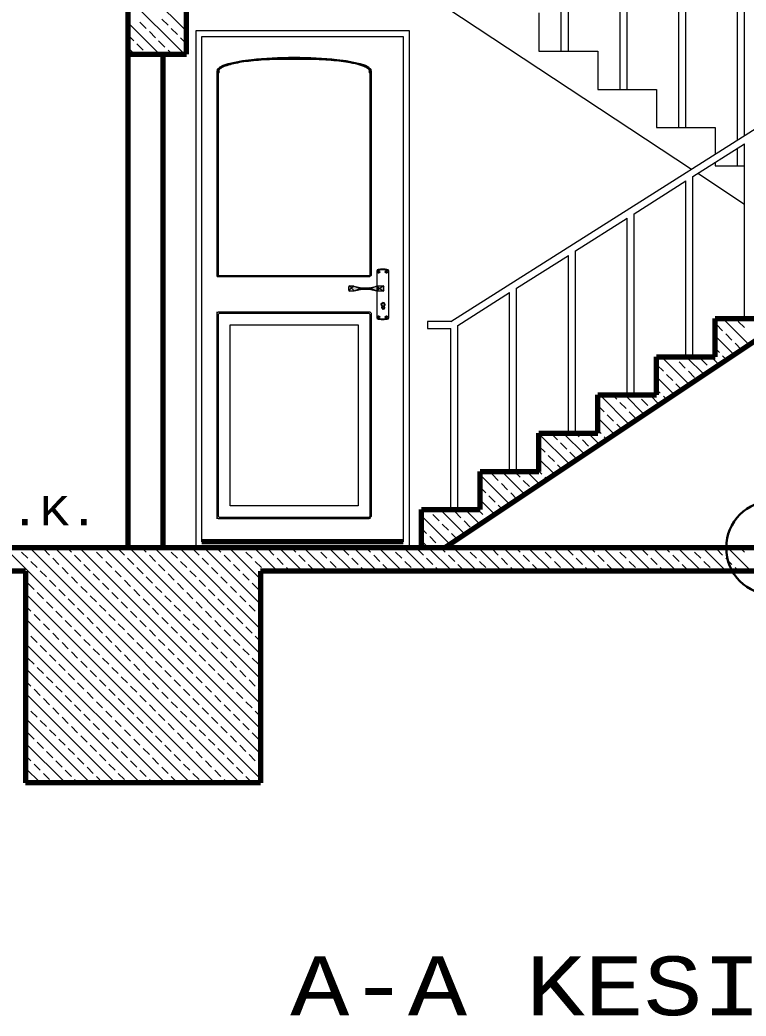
# Model space of a CAD drawing. Header units: millimetres. Extents: x 35860 to 71103, y -11298 to -8385.
# Drawn here: x 54766.2 to 55075.2, y -11197.6 to -10773.9 of the extents above; entities that cross this region are included whole.
import ezdxf
from ezdxf.enums import TextEntityAlignment as Align

# ---------------------------------------------------------------- set-up
doc = ezdxf.new("R2010")
doc.units = ezdxf.units.MM
doc.header["$MEASUREMENT"] = 0
doc.layers.get('0').update_dxf_attribs({"lineweight": 15})
for name, color, linetype, lineweight in [('02', 2, 'Continuous', 20), ('03_Yazı', 1, 'Continuous', 30), ('07', 3, 'Continuous', 70), ('Merd&Balkon', 40, 'Continuous', 20)]:
    doc.layers.add(name, color=color, linetype=linetype, lineweight=lineweight)
doc.layers.add('P', color=7, linetype='Continuous')
doc.styles.add('C', font='')
doc.styles.get('C').set_extended_font_data('Courier New Tur')

# ---------------------------------------------------------------- blocks, each defined once
blk = doc.blocks.new('DET_NO')
at = {"layer": '03_Yazı'}
blk.add_circle((0, 0), 20, dxfattribs=at)
at = {"layer": '03_Yazı', "style": 'C'}
blk.add_attdef('DET-1', text='', height=12.5, dxfattribs=at).set_placement((-30, 0), align=Align.MIDDLE_RIGHT)

msp = doc.modelspace()

# ---------------------------------------------------------------- hatches: boundary and pattern name
at = {"layer": 'P'}
h = msp.add_hatch(color=256, dxfattribs=at)
h.paths.add_polyline_path([(54921.09, -10888.63, -0.414214), (54920.59, -10889.13), (54919.34, -10888.15), (54920.59, -10887.13, -0.414214), (54921.09, -10887.63)])
h.paths.add_polyline_path([(54915.63, -10888.13), (54918.12, -10887.19), (54918.12, -10889.13)])
h.paths.add_polyline_path([(54914.89, -10887.84), (54915.63, -10888.13), (54914.78, -10888.45), (54913.29, -10888.15)])
h.paths.add_polyline_path([(54913.29, -10888.15), (54911.78, -10888.45), (54910.94, -10888.14), (54911.73, -10887.84)])
h.paths.add_polyline_path([(54910.94, -10888.14), (54908.37, -10889.13), (54907.33, -10887.97), (54908.24, -10887.13)])
h.paths.add_polyline_path([(54907.33, -10887.97), (54906.23, -10888.98, -0.198912), (54906.09, -10888.63), (54906.09, -10888.13), (54906.09, -10887.63, -0.414214), (54906.59, -10887.13)])
h = msp.add_hatch(color=256, dxfattribs=at)
h.paths.add_polyline_path([(54921.09, -10888.63, -0.414214), (54920.59, -10889.13), (54919.34, -10888.15), (54920.59, -10887.13, -0.414214), (54921.09, -10887.63)])
h.paths.add_polyline_path([(54915.63, -10888.13), (54918.12, -10887.19), (54918.12, -10889.13)])
h.paths.add_polyline_path([(54914.89, -10887.84), (54915.63, -10888.13), (54914.78, -10888.45), (54913.29, -10888.15)])
h.paths.add_polyline_path([(54913.29, -10888.15), (54911.78, -10888.45), (54910.94, -10888.14), (54911.73, -10887.84)])
h.paths.add_polyline_path([(54910.94, -10888.14), (54908.37, -10889.13), (54907.33, -10887.97), (54908.24, -10887.13)])
h.paths.add_polyline_path([(54907.33, -10887.97), (54906.23, -10888.98, -0.198912), (54906.09, -10888.63), (54906.09, -10888.13), (54906.09, -10887.63, -0.414214), (54906.59, -10887.13)])
h = msp.add_hatch(color=256, dxfattribs=at)
h.paths.add_polyline_path([(54921.09, -10888.63, -0.414214), (54920.59, -10889.13), (54919.34, -10888.15), (54920.59, -10887.13, -0.414214), (54921.09, -10887.63)])
h.paths.add_polyline_path([(54915.63, -10888.13), (54918.12, -10887.19), (54918.12, -10889.13)])
h.paths.add_polyline_path([(54914.89, -10887.84), (54915.63, -10888.13), (54914.78, -10888.45), (54913.29, -10888.15)])
h.paths.add_polyline_path([(54913.29, -10888.15), (54911.78, -10888.45), (54910.94, -10888.14), (54911.73, -10887.84)])
h.paths.add_polyline_path([(54910.94, -10888.14), (54908.37, -10889.13), (54907.33, -10887.97), (54908.24, -10887.13)])
h.paths.add_polyline_path([(54907.33, -10887.97), (54906.23, -10888.98, -0.198912), (54906.09, -10888.63), (54906.09, -10888.13), (54906.09, -10887.63, -0.414214), (54906.59, -10887.13)])
msp.add_hatch(color=256, dxfattribs=at).paths.add_polyline_path([(54919.34, -10888.15), (54918.12, -10889.13), (54918.12, -10887.19)])
msp.add_hatch(color=256, dxfattribs=at).paths.add_polyline_path([(54919.34, -10888.15), (54918.12, -10889.13), (54918.12, -10887.19)])
msp.add_hatch(color=256, dxfattribs=at).paths.add_polyline_path([(54919.34, -10888.15), (54918.12, -10889.13), (54918.12, -10887.19)])

# ---------------------------------------------------------------- linework, layer by layer
for p, q in [((54837.08, -10778.73), (54812.08, -10753.73)), ((54836.17, -10788.42), (54812.08, -10764.33)), ((54825.57, -10788.42), (54812.08, -10774.94)), ((54819.94, -10777.49), (54817.29, -10774.84)), ((54829.22, -10776.17), (54826.57, -10773.52)), ((54823.92, -10781.47), (54821.27, -10778.82)), ((54833.2, -10780.15), (54830.55, -10777.49)), ((54814.64, -10782.8), (54812.08, -10780.24)), ((54827.9, -10785.45), (54825.24, -10782.8)), ((54837.08, -10784.03), (54834.52, -10781.47)), ((54814.96, -10788.42), (54812.08, -10785.55)), ((54818.61, -10786.77), (54815.96, -10784.12)), ((54830.87, -10788.42), (54829.22, -10786.77)), ((54820.26, -10788.42), (54819.94, -10788.1)), ((55076.53, -10912.1), (55065.34, -10900.92)), ((55065.22, -10906.1), (55062.57, -10903.45)), ((55074.5, -10904.77), (55071.85, -10902.12)), ((55070.16, -10916.35), (55062.08, -10908.27)), ((55069.2, -10910.08), (55066.54, -10907.42)), ((55063.89, -10915.38), (55062.08, -10913.57)), ((55073.17, -10914.05), (55070.52, -10911.4)), ((55051.07, -10929.08), (55039.17, -10917.17)), ((55045.33, -10918.03), (55044.47, -10917.17)), ((55057.44, -10924.83), (55049.77, -10917.17)), ((55058.59, -10920.68), (55055.94, -10918.03)), ((55063.8, -10920.59), (55060.38, -10917.17)), ((55066.98, -10918.47), (55065.22, -10916.71)), ((55040.03, -10923.33), (55037.38, -10920.68)), ((55049.31, -10922.01), (55046.66, -10919.36)), ((55060.62, -10922.71), (55059.91, -10922.01)), ((55044.71, -10933.32), (55037.08, -10925.7)), ((55044, -10927.31), (55041.35, -10924.66)), ((55053.29, -10925.99), (55050.63, -10923.33)), ((55038.7, -10932.62), (55037.08, -10931)), ((55047.89, -10931.2), (55045.33, -10928.64)), ((55025.62, -10946.05), (55012.99, -10933.42)), ((55020.14, -10935.27), (55018.29, -10933.42)), ((55031.98, -10941.81), (55023.6, -10933.42)), ((55029.42, -10933.94), (55028.9, -10933.42)), ((55033.4, -10937.92), (55030.75, -10935.27)), ((55038.35, -10937.56), (55034.2, -10933.42)), ((55041.53, -10935.44), (55040.03, -10933.94)), ((55014.84, -10940.57), (55012.18, -10937.92)), ((55024.12, -10939.24), (55021.47, -10936.59)), ((55035.17, -10939.69), (55034.72, -10939.24)), ((55019.26, -10950.29), (55012.08, -10943.12)), ((55018.81, -10944.55), (55016.16, -10941.9)), ((55028.09, -10943.22), (55025.44, -10940.57)), ((55013.51, -10949.85), (55012.08, -10948.42)), ((55022.44, -10948.17), (55020.14, -10945.87)), ((55000.17, -10963.02), (54987.08, -10949.94)), ((54994.95, -10952.5), (54992.3, -10949.85)), ((55006.53, -10958.78), (54997.42, -10949.67)), ((55004.23, -10951.18), (55002.73, -10949.67)), ((55008.21, -10955.15), (55005.56, -10952.5)), ((55012.89, -10954.54), (55008.03, -10949.67)), ((55016.08, -10952.42), (55014.84, -10951.18)), ((54989.65, -10957.81), (54987.08, -10955.24)), ((54998.93, -10956.48), (54996.28, -10953.83)), ((55009.71, -10956.66), (55009.53, -10956.48)), ((54993.8, -10967.27), (54987.08, -10960.55)), ((54993.62, -10961.78), (54990.97, -10959.13)), ((55002.9, -10960.46), (55000.25, -10957.81)), ((54996.99, -10965.15), (54994.95, -10963.11)), ((54974.71, -10980), (54962.08, -10967.37)), ((54969.76, -10969.74), (54967.11, -10967.09)), ((54981.08, -10975.75), (54971.25, -10965.92)), ((54979.04, -10968.41), (54976.55, -10965.92)), ((54983.02, -10972.39), (54980.37, -10969.74)), ((54987.44, -10971.51), (54981.85, -10965.92)), ((54988.32, -10967.09), (54987.08, -10965.85)), ((54990.62, -10969.39), (54989.65, -10968.41)), ((54964.46, -10975.04), (54962.08, -10972.67)), ((54973.74, -10973.72), (54971.08, -10971.06)), ((54968.35, -10984.24), (54962.08, -10977.97)), ((54968.43, -10979.02), (54965.78, -10976.37)), ((54977.71, -10977.69), (54975.06, -10975.04)), ((54940.59, -10983), (54939.77, -10982.17)), ((54955.62, -10992.73), (54945.07, -10982.17)), ((54961.99, -10988.48), (54955.68, -10982.17)), ((54963.13, -10984.32), (54960.98, -10982.17)), ((54971.53, -10982.12), (54969.76, -10980.35)), ((54949.26, -10996.97), (54937.08, -10984.79)), ((54944.57, -10986.97), (54941.92, -10984.32)), ((54953.85, -10985.65), (54951.2, -10983)), ((54965.17, -10986.36), (54964.46, -10985.65)), ((54939.26, -10992.28), (54937.08, -10990.1)), ((54948.55, -10990.95), (54945.89, -10988.3)), ((54957.83, -10989.63), (54955.17, -10986.97)), ((54943.24, -10996.26), (54940.59, -10993.6)), ((54952.44, -10994.85), (54949.87, -10992.28)), ((54859.79, -11098.42), (54759.79, -10998.42)), ((54868.63, -11096.65), (54770.4, -10998.42)), ((54778.84, -11001.56), (54776.19, -10998.91)), ((54868.63, -11086.04), (54781.01, -10998.42)), ((54788.12, -11000.23), (54786.31, -10998.42)), ((54868.63, -11075.44), (54791.61, -10998.42)), ((54797.4, -10998.91), (54796.92, -10998.42)), ((54868.63, -11064.83), (54802.22, -10998.42)), ((54810.66, -11001.56), (54808.01, -10998.91)), ((54868.63, -11054.22), (54812.83, -10998.42)), ((54819.94, -11000.23), (54818.13, -10998.42)), ((54868.63, -11043.62), (54823.43, -10998.42)), ((54829.22, -10998.91), (54828.74, -10998.42)), ((54868.63, -11033.01), (54834.04, -10998.42)), ((54842.48, -11001.56), (54839.83, -10998.91)), ((54868.63, -11022.4), (54844.65, -10998.42)), ((54851.76, -11000.23), (54849.95, -10998.42)), ((54868.63, -11011.8), (54855.25, -10998.42)), ((54861.04, -10998.91), (54860.56, -10998.42)), ((54875.86, -11008.42), (54865.86, -10998.42)), ((54874.3, -11001.56), (54871.65, -10998.91)), ((54886.47, -11008.42), (54876.47, -10998.42)), ((54883.58, -11000.23), (54881.77, -10998.42)), ((54897.07, -11008.42), (54887.07, -10998.42)), ((54892.86, -10998.91), (54892.38, -10998.42)), ((54907.68, -11008.42), (54897.68, -10998.42)), ((54906.12, -11001.56), (54903.47, -10998.91)), ((54918.29, -11008.42), (54908.29, -10998.42)), ((54915.4, -11000.23), (54913.59, -10998.42)), ((54928.89, -11008.42), (54918.89, -10998.42)), ((54924.68, -10998.91), (54924.2, -10998.42)), ((54939.5, -11008.42), (54929.5, -10998.42)), ((54937.94, -11001.56), (54935.29, -10998.91)), ((54940.11, -10998.42), (54937.08, -10995.4)), ((54950.11, -11008.42), (54940.11, -10998.42)), ((54945.41, -10998.42), (54944.57, -10997.58)), ((54947.22, -11000.23), (54945.41, -10998.42)), ((54960.71, -11008.42), (54950.71, -10998.42)), ((54956.5, -10998.91), (54956.02, -10998.42)), ((54971.32, -11008.42), (54961.32, -10998.42)), ((54969.76, -11001.56), (54967.11, -10998.91)), ((54981.93, -11008.42), (54971.93, -10998.42)), ((54979.04, -11000.23), (54977.23, -10998.42)), ((54992.53, -11008.42), (54982.53, -10998.42)), ((54988.32, -10998.91), (54987.84, -10998.42)), ((55003.14, -11008.42), (54993.14, -10998.42)), ((55001.58, -11001.56), (54998.93, -10998.91)), ((55013.75, -11008.42), (55003.75, -10998.42)), ((55010.86, -11000.23), (55009.05, -10998.42)), ((55024.35, -11008.42), (55014.35, -10998.42)), ((55020.14, -10998.91), (55019.66, -10998.42)), ((55034.96, -11008.42), (55024.96, -10998.42)), ((55033.4, -11001.56), (55030.75, -10998.91)), ((55045.57, -11008.42), (55035.57, -10998.42)), ((55042.68, -11000.23), (55040.87, -10998.42)), ((55056.17, -11008.42), (55046.17, -10998.42)), ((55051.96, -10998.91), (55051.48, -10998.42)), ((55066.78, -11008.42), (55056.78, -10998.42)), ((55065.22, -11001.56), (55062.57, -10998.91)), ((55077.39, -11008.42), (55067.39, -10998.42)), ((55074.5, -11000.23), (55072.69, -10998.42)), ((54769.56, -11002.88), (54766.91, -11000.23)), ((54782.82, -11005.54), (54780.17, -11002.88)), ((54792.1, -11004.21), (54789.45, -11001.56)), ((54801.38, -11002.88), (54798.73, -11000.23)), ((54814.64, -11005.54), (54811.99, -11002.88)), ((54823.92, -11004.21), (54821.27, -11001.56)), ((54833.2, -11002.88), (54830.55, -11000.23)), ((54846.46, -11005.54), (54843.81, -11002.88)), ((54855.74, -11004.21), (54853.09, -11001.56)), ((54865.02, -11002.88), (54862.37, -11000.23)), ((54878.28, -11005.54), (54875.62, -11002.88)), ((54887.56, -11004.21), (54884.91, -11001.56)), ((54896.84, -11002.88), (54894.19, -11000.23)), ((54910.1, -11005.54), (54907.44, -11002.88)), ((54919.38, -11004.21), (54916.73, -11001.56)), ((54928.66, -11002.88), (54926.01, -11000.23)), ((54941.92, -11005.54), (54939.26, -11002.88)), ((54951.2, -11004.21), (54948.55, -11001.56)), ((54960.48, -11002.88), (54957.83, -11000.23)), ((54973.74, -11005.54), (54971.08, -11002.88)), ((54983.02, -11004.21), (54980.37, -11001.56)), ((54992.3, -11002.88), (54989.65, -11000.23)), ((55005.56, -11005.54), (55002.9, -11002.88)), ((55014.84, -11004.21), (55012.18, -11001.56)), ((55024.12, -11002.88), (55021.47, -11000.23)), ((55037.38, -11005.54), (55034.72, -11002.88)), ((55046.66, -11004.21), (55044, -11001.56)), ((55055.94, -11002.88), (55053.29, -11000.23)), ((55069.2, -11005.54), (55066.54, -11002.88)), ((54773.54, -11006.86), (54770.88, -11004.21)), ((54786.79, -11009.51), (54784.14, -11006.86)), ((54796.08, -11008.19), (54793.42, -11005.54)), ((54805.36, -11006.86), (54802.7, -11004.21)), ((54818.61, -11009.51), (54815.96, -11006.86)), ((54827.9, -11008.19), (54825.24, -11005.54)), ((54837.18, -11006.86), (54834.52, -11004.21)), ((54850.43, -11009.51), (54847.78, -11006.86)), ((54859.72, -11008.19), (54857.06, -11005.54)), ((54869, -11006.86), (54866.34, -11004.21)), ((54881.16, -11008.42), (54879.6, -11006.86)), ((54891.53, -11008.19), (54888.88, -11005.54)), ((54900.82, -11006.86), (54898.16, -11004.21)), ((54912.98, -11008.42), (54911.42, -11006.86)), ((54923.35, -11008.19), (54920.7, -11005.54)), ((54932.64, -11006.86), (54929.98, -11004.21)), ((54944.8, -11008.42), (54943.24, -11006.86)), ((54955.17, -11008.19), (54952.52, -11005.54)), ((54964.46, -11006.86), (54961.8, -11004.21)), ((54976.62, -11008.42), (54975.06, -11006.86)), ((54986.99, -11008.19), (54984.34, -11005.54)), ((54996.28, -11006.86), (54993.62, -11004.21)), ((55008.44, -11008.42), (55006.88, -11006.86)), ((55018.81, -11008.19), (55016.16, -11005.54)), ((55028.09, -11006.86), (55025.44, -11004.21)), ((55040.26, -11008.42), (55038.7, -11006.86)), ((55050.63, -11008.19), (55047.98, -11005.54)), ((55059.91, -11006.86), (55057.26, -11004.21)), ((55072.08, -11008.42), (55070.52, -11006.86)), ((54777.51, -11010.84), (54774.86, -11008.19)), ((54781.49, -11014.82), (54778.84, -11012.17)), ((54790.77, -11013.49), (54788.12, -11010.84)), ((54800.05, -11012.17), (54797.4, -11009.51)), ((54809.33, -11010.84), (54806.68, -11008.19)), ((54813.31, -11014.82), (54810.66, -11012.17)), ((54822.59, -11013.49), (54819.94, -11010.84)), ((54831.87, -11012.17), (54829.22, -11009.51)), ((54841.15, -11010.84), (54838.5, -11008.19)), ((54845.13, -11014.82), (54842.48, -11012.17)), ((54854.41, -11013.49), (54851.76, -11010.84)), ((54863.69, -11012.17), (54861.04, -11009.51)), ((54870.56, -11008.42), (54870.32, -11008.19)), ((54902.38, -11008.42), (54902.14, -11008.19)), ((54934.2, -11008.42), (54933.96, -11008.19)), ((54966.02, -11008.42), (54965.78, -11008.19)), ((54997.84, -11008.42), (54997.6, -11008.19)), ((55029.66, -11008.42), (55029.42, -11008.19)), ((55061.48, -11008.42), (55061.24, -11008.19)), ((54772.21, -11016.14), (54769.56, -11013.49)), ((54785.47, -11018.79), (54782.82, -11016.14)), ((54794.75, -11017.47), (54792.1, -11014.82)), ((54804.03, -11016.14), (54801.38, -11013.49)), ((54817.29, -11018.79), (54814.64, -11016.14)), ((54826.57, -11017.47), (54823.92, -11014.82)), ((54835.85, -11016.14), (54833.2, -11013.49)), ((54849.11, -11018.79), (54846.46, -11016.14)), ((54858.39, -11017.47), (54855.74, -11014.82)), ((54867.67, -11016.14), (54865.02, -11013.49)), ((54849.19, -11098.42), (54768.63, -11017.86)), ((54776.19, -11020.12), (54773.54, -11017.47)), ((54789.45, -11022.77), (54786.79, -11020.12)), ((54798.73, -11021.45), (54796.08, -11018.79)), ((54808.01, -11020.12), (54805.36, -11017.47)), ((54821.27, -11022.77), (54818.61, -11020.12)), ((54830.55, -11021.45), (54827.9, -11018.79)), ((54839.83, -11020.12), (54837.18, -11017.47)), ((54853.09, -11022.77), (54850.43, -11020.12)), ((54862.37, -11021.45), (54859.72, -11018.79)), ((54770.88, -11025.42), (54768.63, -11023.17)), ((54780.17, -11024.1), (54777.51, -11021.45)), ((54793.42, -11026.75), (54790.77, -11024.1)), ((54802.7, -11025.42), (54800.05, -11022.77)), ((54811.99, -11024.1), (54809.33, -11021.45)), ((54825.24, -11026.75), (54822.59, -11024.1)), ((54834.52, -11025.42), (54831.87, -11022.77)), ((54843.81, -11024.1), (54841.15, -11021.45)), ((54857.06, -11026.75), (54854.41, -11024.1)), ((54866.34, -11025.42), (54863.69, -11022.77)), ((54838.58, -11098.42), (54768.63, -11028.47)), ((54774.86, -11029.4), (54772.21, -11026.75)), ((54784.14, -11028.08), (54781.49, -11025.42)), ((54797.4, -11030.73), (54794.75, -11028.08)), ((54806.68, -11029.4), (54804.03, -11026.75)), ((54815.96, -11028.08), (54813.31, -11025.42)), ((54829.22, -11030.73), (54826.57, -11028.08)), ((54838.5, -11029.4), (54835.85, -11026.75)), ((54847.78, -11028.08), (54845.13, -11025.42)), ((54861.04, -11030.73), (54858.39, -11028.08)), ((54868.63, -11027.71), (54867.67, -11026.75)), ((54778.84, -11033.38), (54776.19, -11030.73)), ((54788.12, -11032.05), (54785.47, -11029.4)), ((54792.1, -11036.03), (54789.45, -11033.38)), ((54801.38, -11034.7), (54798.73, -11032.05)), ((54810.66, -11033.38), (54808.01, -11030.73)), ((54819.94, -11032.05), (54817.29, -11029.4)), ((54823.92, -11036.03), (54821.27, -11033.38)), ((54833.2, -11034.7), (54830.55, -11032.05)), ((54842.48, -11033.38), (54839.83, -11030.73)), ((54851.76, -11032.05), (54849.11, -11029.4)), ((54855.74, -11036.03), (54853.09, -11033.38)), ((54865.02, -11034.7), (54862.37, -11032.05)), ((54769.56, -11034.7), (54768.63, -11033.77)), ((54773.54, -11038.68), (54770.88, -11036.03)), ((54782.82, -11037.36), (54780.17, -11034.7)), ((54796.08, -11040.01), (54793.42, -11037.36)), ((54805.36, -11038.68), (54802.7, -11036.03)), ((54814.64, -11037.36), (54811.99, -11034.7)), ((54827.9, -11040.01), (54825.24, -11037.36)), ((54837.18, -11038.68), (54834.52, -11036.03)), ((54846.46, -11037.36), (54843.81, -11034.7)), ((54859.72, -11040.01), (54857.06, -11037.36)), ((54868.63, -11038.31), (54866.34, -11036.03)), ((54827.97, -11098.42), (54768.63, -11039.08)), ((54777.51, -11042.66), (54774.86, -11040.01)), ((54786.79, -11041.33), (54784.14, -11038.68)), ((54800.05, -11043.98), (54797.4, -11041.33)), ((54809.33, -11042.66), (54806.68, -11040.01)), ((54818.61, -11041.33), (54815.96, -11038.68)), ((54831.87, -11043.98), (54829.22, -11041.33)), ((54841.15, -11042.66), (54838.5, -11040.01)), ((54850.43, -11041.33), (54847.78, -11038.68)), ((54863.69, -11043.98), (54861.04, -11041.33)), ((54772.21, -11047.96), (54769.56, -11045.31)), ((54781.49, -11046.64), (54778.84, -11043.98)), ((54790.77, -11045.31), (54788.12, -11042.66)), ((54804.03, -11047.96), (54801.38, -11045.31)), ((54813.31, -11046.64), (54810.66, -11043.98)), ((54822.59, -11045.31), (54819.94, -11042.66)), ((54835.85, -11047.96), (54833.2, -11045.31)), ((54845.13, -11046.64), (54842.48, -11043.98)), ((54854.41, -11045.31), (54851.76, -11042.66)), ((54867.67, -11047.96), (54865.02, -11045.31)), ((54817.37, -11098.42), (54768.63, -11049.68)), ((54776.19, -11051.94), (54773.54, -11049.29)), ((54785.47, -11050.61), (54782.82, -11047.96)), ((54794.75, -11049.29), (54792.1, -11046.64)), ((54808.01, -11051.94), (54805.36, -11049.29)), ((54817.29, -11050.61), (54814.64, -11047.96)), ((54826.57, -11049.29), (54823.92, -11046.64)), ((54839.83, -11051.94), (54837.18, -11049.29)), ((54849.11, -11050.61), (54846.46, -11047.96)), ((54858.39, -11049.29), (54855.74, -11046.64)), ((54780.17, -11055.92), (54777.51, -11053.27)), ((54789.45, -11054.59), (54786.79, -11051.94)), ((54798.73, -11053.27), (54796.08, -11050.61)), ((54802.7, -11057.24), (54800.05, -11054.59)), ((54811.99, -11055.92), (54809.33, -11053.27)), ((54821.27, -11054.59), (54818.61, -11051.94)), ((54830.55, -11053.27), (54827.9, -11050.61)), ((54834.52, -11057.24), (54831.87, -11054.59)), ((54843.81, -11055.92), (54841.15, -11053.27)), ((54853.09, -11054.59), (54850.43, -11051.94)), ((54862.37, -11053.27), (54859.72, -11050.61)), ((54866.34, -11057.24), (54863.69, -11054.59)), ((54770.88, -11057.24), (54768.63, -11054.99)), ((54774.86, -11061.22), (54772.21, -11058.57)), ((54784.14, -11059.89), (54781.49, -11057.24)), ((54793.42, -11058.57), (54790.77, -11055.92)), ((54806.68, -11061.22), (54804.03, -11058.57)), ((54815.96, -11059.89), (54813.31, -11057.24)), ((54825.24, -11058.57), (54822.59, -11055.92)), ((54838.5, -11061.22), (54835.85, -11058.57)), ((54847.78, -11059.89), (54845.13, -11057.24)), ((54857.06, -11058.57), (54854.41, -11055.92)), ((54868.63, -11059.53), (54867.67, -11058.57)), ((54806.76, -11098.42), (54768.63, -11060.29)), ((54778.84, -11065.2), (54776.19, -11062.55)), ((54788.12, -11063.87), (54785.47, -11061.22)), ((54797.4, -11062.55), (54794.75, -11059.89)), ((54810.66, -11065.2), (54808.01, -11062.55)), ((54819.94, -11063.87), (54817.29, -11061.22)), ((54829.22, -11062.55), (54826.57, -11059.89)), ((54842.48, -11065.2), (54839.83, -11062.55)), ((54851.76, -11063.87), (54849.11, -11061.22)), ((54861.04, -11062.55), (54858.39, -11059.89)), ((54769.56, -11066.52), (54768.63, -11065.59)), ((54782.82, -11069.18), (54780.17, -11066.52)), ((54792.1, -11067.85), (54789.45, -11065.2)), ((54801.38, -11066.52), (54798.73, -11063.87)), ((54814.64, -11069.18), (54811.99, -11066.52)), ((54823.92, -11067.85), (54821.27, -11065.2)), ((54833.2, -11066.52), (54830.55, -11063.87)), ((54846.46, -11069.18), (54843.81, -11066.52)), ((54855.74, -11067.85), (54853.09, -11065.2)), ((54865.02, -11066.52), (54862.37, -11063.87)), ((54796.15, -11098.42), (54768.63, -11070.9)), ((54773.54, -11070.5), (54770.88, -11067.85)), ((54786.79, -11073.15), (54784.14, -11070.5)), ((54796.08, -11071.83), (54793.42, -11069.18)), ((54805.36, -11070.5), (54802.7, -11067.85)), ((54818.61, -11073.15), (54815.96, -11070.5)), ((54827.9, -11071.83), (54825.24, -11069.18)), ((54837.18, -11070.5), (54834.52, -11067.85)), ((54850.43, -11073.15), (54847.78, -11070.5)), ((54859.72, -11071.83), (54857.06, -11069.18)), ((54868.63, -11070.13), (54866.34, -11067.85)), ((54777.51, -11074.48), (54774.86, -11071.83)), ((54790.77, -11077.13), (54788.12, -11074.48)), ((54800.05, -11075.8), (54797.4, -11073.15)), ((54809.33, -11074.48), (54806.68, -11071.83)), ((54822.59, -11077.13), (54819.94, -11074.48)), ((54831.87, -11075.8), (54829.22, -11073.15)), ((54841.15, -11074.48), (54838.5, -11071.83)), ((54854.41, -11077.13), (54851.76, -11074.48)), ((54863.69, -11075.8), (54861.04, -11073.15)), ((54772.21, -11079.78), (54769.56, -11077.13)), ((54781.49, -11078.46), (54778.84, -11075.8)), ((54785.47, -11082.43), (54782.82, -11079.78)), ((54794.75, -11081.11), (54792.1, -11078.46)), ((54804.03, -11079.78), (54801.38, -11077.13)), ((54813.31, -11078.46), (54810.66, -11075.8)), ((54817.29, -11082.43), (54814.64, -11079.78)), ((54826.57, -11081.11), (54823.92, -11078.46)), ((54835.85, -11079.78), (54833.2, -11077.13)), ((54845.13, -11078.46), (54842.48, -11075.8)), ((54849.11, -11082.43), (54846.46, -11079.78)), ((54858.39, -11081.11), (54855.74, -11078.46)), ((54867.67, -11079.78), (54865.02, -11077.13)), ((54785.55, -11098.42), (54768.63, -11081.5)), ((54776.19, -11083.76), (54773.54, -11081.11)), ((54789.45, -11086.41), (54786.79, -11083.76)), ((54798.73, -11085.09), (54796.08, -11082.43)), ((54808.01, -11083.76), (54805.36, -11081.11)), ((54821.27, -11086.41), (54818.61, -11083.76)), ((54830.55, -11085.09), (54827.9, -11082.43)), ((54839.83, -11083.76), (54837.18, -11081.11)), ((54853.09, -11086.41), (54850.43, -11083.76)), ((54862.37, -11085.09), (54859.72, -11082.43)), ((54770.88, -11089.06), (54768.63, -11086.81)), ((54780.17, -11087.74), (54777.51, -11085.09)), ((54793.42, -11090.39), (54790.77, -11087.74)), ((54802.7, -11089.06), (54800.05, -11086.41)), ((54811.99, -11087.74), (54809.33, -11085.09)), ((54825.24, -11090.39), (54822.59, -11087.74)), ((54834.52, -11089.06), (54831.87, -11086.41)), ((54843.81, -11087.74), (54841.15, -11085.09)), ((54857.06, -11090.39), (54854.41, -11087.74)), ((54866.34, -11089.06), (54863.69, -11086.41)), ((54774.94, -11098.42), (54768.63, -11092.11)), ((54774.86, -11093.04), (54772.21, -11090.39)), ((54784.14, -11091.71), (54781.49, -11089.06)), ((54797.4, -11094.37), (54794.75, -11091.71)), ((54806.68, -11093.04), (54804.03, -11090.39)), ((54815.96, -11091.71), (54813.31, -11089.06)), ((54829.22, -11094.37), (54826.57, -11091.71)), ((54838.5, -11093.04), (54835.85, -11090.39)), ((54847.78, -11091.71), (54845.13, -11089.06)), ((54861.04, -11094.37), (54858.39, -11091.71)), ((54868.63, -11091.35), (54867.67, -11090.39)), ((54778.84, -11097.02), (54776.19, -11094.37)), ((54788.12, -11095.69), (54785.47, -11093.04)), ((54801.38, -11098.34), (54798.73, -11095.69)), ((54810.66, -11097.02), (54808.01, -11094.37)), ((54819.94, -11095.69), (54817.29, -11093.04)), ((54833.2, -11098.34), (54830.55, -11095.69)), ((54842.48, -11097.02), (54839.83, -11094.37)), ((54851.76, -11095.69), (54849.11, -11093.04)), ((54865.02, -11098.34), (54862.37, -11095.69)), ((54769.56, -11098.34), (54768.63, -11097.41)), ((54780.24, -11098.42), (54780.17, -11098.34)), ((54790.85, -11098.42), (54789.45, -11097.02)), ((54812.06, -11098.42), (54811.99, -11098.34)), ((54822.67, -11098.42), (54821.27, -11097.02)), ((54843.88, -11098.42), (54843.81, -11098.34)), ((54854.49, -11098.42), (54853.09, -11097.02))]:
    msp.add_line(p, q)
at = {"layer": '02'}
for p, q in [((54996.58, -10787.17), (54996.58, -10709.19)), ((54999.58, -10787.17), (54999.58, -10711.21)), ((55021.58, -10803.42), (55021.58, -10726.04)), ((55024.58, -10803.42), (55024.58, -10728.06)), ((55046.58, -10819.67), (55046.58, -10742.89)), ((55049.58, -10819.67), (55049.58, -10744.91)), ((55071.58, -10824.9), (55071.58, -10759.74)), ((55074.58, -10823), (55074.58, -10761.76)), ((54841.18, -10998.42), (54841.18, -10778.42)), ((54841.18, -10998.42), (54841.18, -10778.42)), ((54841.18, -10778.42), (54931.82, -10778.42)), ((54841.18, -10998.42), (54841.18, -10778.42)), ((54931.82, -10778.42), (54931.82, -10998.42)), ((54931.82, -10778.42), (54931.82, -10998.42)), ((54931.82, -10778.42), (54931.82, -10998.42)), ((54843.68, -10995.92), (54843.68, -10780.92)), ((54843.68, -10995.92), (54843.68, -10780.92)), ((54843.68, -10780.92), (54929.32, -10780.92)), ((54843.68, -10995.92), (54843.68, -10780.92)), ((54929.32, -10780.92), (54929.32, -10995.92)), ((54929.32, -10780.92), (54929.32, -10995.92)), ((54929.32, -10780.92), (54929.32, -10995.92)), ((54850.16, -10883.08), (54850.16, -10795.58)), ((54850.16, -10883.08), (54850.16, -10795.58)), ((54850.16, -10883.08), (54850.16, -10795.58)), ((54850.66, -10883.08), (54850.66, -10795.58)), ((54850.66, -10883.08), (54850.66, -10795.58)), ((54850.66, -10883.08), (54850.66, -10795.58)), ((54915.16, -10795.58), (54915.16, -10882.58)), ((54915.16, -10795.58), (54915.16, -10882.58)), ((54915.16, -10795.58), (54915.16, -10882.58)), ((54915.66, -10795.58), (54915.66, -10882.58)), ((54915.66, -10795.58), (54915.66, -10882.58)), ((54915.66, -10795.58), (54915.66, -10882.58)), ((54949.58, -10902.17), (55103.38, -10804.76)), ((55052.58, -10840.49), (55074.58, -10826.55)), ((55071.58, -10835.92), (55071.58, -10828.45)), ((55074.58, -10900.92), (55074.58, -10826.55)), ((55074.58, -10835.92), (55074.58, -10826.55)), ((55027.58, -10856.32), (55049.58, -10842.39)), ((55049.58, -10917.17), (55049.58, -10842.39)), ((55052.58, -10917.17), (55052.58, -10840.49)), ((55002.58, -10872.15), (55024.58, -10858.22)), ((55024.58, -10933.42), (55024.58, -10858.22)), ((55027.58, -10933.42), (55027.58, -10856.32)), ((55002.58, -10949.67), (55002.58, -10872.15)), ((54977.58, -10887.99), (54999.58, -10874.05)), ((54999.58, -10949.67), (54999.58, -10874.05)), ((54918.12, -10880.58), (54918.12, -10900.58)), ((54918.12, -10880.58), (54918.12, -10900.58)), ((54918.12, -10880.58), (54918.12, -10900.58)), ((54918.71, -10880.63), (54918.7, -10881.46)), ((54918.71, -10880.63), (54918.7, -10881.46)), ((54918.71, -10880.63), (54918.7, -10881.46)), ((54918.8, -10880.63), (54918.8, -10881.46)), ((54918.8, -10880.63), (54918.8, -10881.46)), ((54918.8, -10880.63), (54918.8, -10881.46)), ((54922.18, -10880.63), (54922.18, -10881.46)), ((54922.18, -10880.63), (54922.18, -10881.46)), ((54922.18, -10880.63), (54922.18, -10881.46)), ((54922.27, -10880.63), (54922.28, -10881.46)), ((54922.27, -10880.63), (54922.28, -10881.46)), ((54922.27, -10880.63), (54922.28, -10881.46)), ((54923.12, -10890.58), (54923.12, -10880.58)), ((54923.12, -10890.58), (54923.12, -10880.58)), ((54923.12, -10890.58), (54923.12, -10880.58)), ((54850.16, -10882.58), (54915.16, -10882.58)), ((54850.16, -10882.58), (54915.16, -10882.58)), ((54850.16, -10882.58), (54915.16, -10882.58)), ((54850.16, -10883.08), (54915.16, -10883.08)), ((54850.16, -10883.08), (54915.16, -10883.08)), ((54850.16, -10883.08), (54915.16, -10883.08)), ((54915.66, -10882.58), (54915.16, -10883.08)), ((54915.66, -10882.58), (54915.16, -10883.08)), ((54915.66, -10882.58), (54915.16, -10883.08)), ((54906.09, -10887.63), (54906.09, -10888.13)), ((54906.09, -10887.63), (54906.09, -10888.13)), ((54906.09, -10887.63), (54906.09, -10888.13)), ((54906.09, -10888.13), (54906.09, -10888.63)), ((54906.09, -10888.13), (54906.09, -10888.63)), ((54906.09, -10888.13), (54906.09, -10888.63)), ((54908.24, -10887.13), (54906.23, -10888.98)), ((54908.24, -10887.13), (54906.23, -10888.98)), ((54908.24, -10887.13), (54906.23, -10888.98)), ((54908.24, -10887.13), (54906.59, -10887.13)), ((54906.59, -10887.13), (54908.37, -10889.13)), ((54908.24, -10887.13), (54906.59, -10887.13)), ((54906.59, -10887.13), (54908.37, -10889.13)), ((54908.24, -10887.13), (54906.59, -10887.13)), ((54906.59, -10887.13), (54908.37, -10889.13)), ((54906.59, -10889.13), (54908.37, -10889.13)), ((54906.59, -10889.13), (54908.37, -10889.13)), ((54906.59, -10889.13), (54908.37, -10889.13)), ((54908.24, -10887.13), (54911.73, -10887.84)), ((54908.24, -10887.13), (54911.78, -10888.45)), ((54908.24, -10887.13), (54911.73, -10887.84)), ((54908.24, -10887.13), (54911.78, -10888.45)), ((54908.24, -10887.13), (54911.73, -10887.84)), ((54908.24, -10887.13), (54911.78, -10888.45)), ((54908.37, -10889.13), (54911.73, -10887.84)), ((54908.37, -10889.13), (54911.73, -10887.84)), ((54908.37, -10889.13), (54911.73, -10887.84)), ((54908.37, -10889.13), (54911.78, -10888.45)), ((54908.37, -10889.13), (54911.78, -10888.45)), ((54908.37, -10889.13), (54911.78, -10888.45)), ((54911.73, -10887.84), (54914.89, -10887.84)), ((54911.73, -10887.84), (54914.78, -10888.45)), ((54911.73, -10887.84), (54914.89, -10887.84)), ((54911.73, -10887.84), (54914.78, -10888.45)), ((54911.73, -10887.84), (54914.89, -10887.84)), ((54911.73, -10887.84), (54914.78, -10888.45)), ((54914.89, -10887.84), (54911.78, -10888.45)), ((54914.89, -10887.84), (54911.78, -10888.45)), ((54914.89, -10887.84), (54911.78, -10888.45)), ((54911.78, -10888.45), (54914.78, -10888.45)), ((54911.78, -10888.45), (54914.78, -10888.45)), ((54911.78, -10888.45), (54914.78, -10888.45)), ((54918.12, -10887.19), (54914.78, -10888.45)), ((54918.12, -10887.19), (54914.78, -10888.45)), ((54918.12, -10887.19), (54914.78, -10888.45)), ((54914.78, -10888.45), (54918.12, -10889.13)), ((54914.78, -10888.45), (54918.12, -10889.13)), ((54914.78, -10888.45), (54918.12, -10889.13)), ((54914.89, -10887.84), (54918.12, -10887.19)), ((54914.89, -10887.84), (54918.12, -10887.19)), ((54914.89, -10887.84), (54918.12, -10887.19)), ((54914.89, -10887.84), (54918.12, -10889.13)), ((54914.89, -10887.84), (54918.12, -10889.13)), ((54914.89, -10887.84), (54918.12, -10889.13)), ((54920.59, -10887.13), (54918.12, -10887.13)), ((54920.59, -10887.13), (54918.12, -10889.13)), ((54920.59, -10887.13), (54918.12, -10887.13)), ((54920.59, -10887.13), (54918.12, -10889.13)), ((54920.59, -10887.13), (54918.12, -10887.13)), ((54920.59, -10887.13), (54918.12, -10889.13)), ((54918.12, -10887.19), (54920.59, -10889.13)), ((54918.12, -10887.19), (54920.59, -10889.13)), ((54918.12, -10887.19), (54920.59, -10889.13)), ((54918.12, -10889.13), (54920.59, -10889.13)), ((54918.12, -10889.13), (54920.59, -10889.13)), ((54918.12, -10889.13), (54920.59, -10889.13)), ((54921.09, -10888.63), (54921.09, -10887.63)), ((54921.09, -10888.63), (54921.09, -10887.63)), ((54921.09, -10888.63), (54921.09, -10887.63)), ((54977.58, -10965.92), (54977.58, -10887.99)), ((54923.12, -10900.58), (54923.12, -10890.58)), ((54923.12, -10900.58), (54923.12, -10890.58)), ((54923.12, -10900.58), (54923.12, -10890.58)), ((54952.58, -10903.82), (54974.58, -10889.89)), ((54974.58, -10965.92), (54974.58, -10889.89)), ((54850.16, -10986.08), (54850.16, -10898.08)), ((54850.16, -10986.08), (54850.16, -10898.08)), ((54850.16, -10898.58), (54850.66, -10898.08)), ((54850.16, -10986.08), (54850.16, -10898.08)), ((54850.16, -10986.08), (54850.16, -10898.08)), ((54850.16, -10898.58), (54850.66, -10898.08)), ((54850.16, -10986.08), (54850.16, -10898.08)), ((54850.16, -10986.08), (54850.16, -10898.08)), ((54850.16, -10898.58), (54850.66, -10898.08)), ((54850.16, -10985.58), (54850.16, -10898.58)), ((54850.16, -10985.58), (54850.16, -10898.58)), ((54850.16, -10985.58), (54850.16, -10898.58)), ((54850.66, -10898.08), (54915.16, -10898.08)), ((54850.66, -10898.08), (54915.16, -10898.08)), ((54850.66, -10898.08), (54915.16, -10898.08)), ((54851.16, -10898.58), (54850.66, -10899.08)), ((54851.16, -10898.58), (54850.66, -10899.08)), ((54851.16, -10898.58), (54850.66, -10899.08)), ((54850.66, -10985.08), (54850.66, -10899.08)), ((54850.66, -10985.08), (54850.66, -10899.08)), ((54850.66, -10985.08), (54850.66, -10899.08)), ((54851.16, -10898.58), (54914.66, -10898.58)), ((54851.16, -10898.58), (54914.66, -10898.58)), ((54851.16, -10898.58), (54914.66, -10898.58)), ((54914.66, -10898.58), (54915.16, -10899.08)), ((54914.66, -10898.58), (54915.16, -10899.08)), ((54914.66, -10898.58), (54915.16, -10899.08)), ((54915.66, -10898.58), (54915.16, -10898.08)), ((54915.66, -10898.58), (54915.16, -10898.08)), ((54915.66, -10898.58), (54915.16, -10898.08)), ((54915.16, -10899.08), (54915.16, -10985.08)), ((54915.16, -10899.08), (54915.16, -10986.08)), ((54915.16, -10899.08), (54915.16, -10986.08)), ((54915.16, -10899.08), (54915.16, -10985.08)), ((54915.16, -10899.08), (54915.16, -10986.08)), ((54915.16, -10899.08), (54915.16, -10986.08)), ((54915.16, -10899.08), (54915.16, -10985.08)), ((54915.16, -10899.08), (54915.16, -10986.08)), ((54915.16, -10899.08), (54915.16, -10986.08)), ((54915.66, -10898.58), (54915.66, -10985.08)), ((54915.66, -10898.58), (54915.66, -10985.08)), ((54915.66, -10898.58), (54915.66, -10985.08)), ((54918.74, -10899.94), (54918.74, -10900.76)), ((54918.74, -10899.94), (54918.74, -10900.76)), ((54918.74, -10899.94), (54918.74, -10900.76)), ((54918.84, -10899.93), (54918.84, -10900.76)), ((54918.84, -10899.93), (54918.84, -10900.76)), ((54918.84, -10899.93), (54918.84, -10900.76)), ((54922.18, -10899.94), (54922.18, -10900.76)), ((54922.18, -10899.94), (54922.18, -10900.76)), ((54922.18, -10899.94), (54922.18, -10900.76)), ((54922.27, -10899.93), (54922.28, -10900.76)), ((54922.27, -10899.93), (54922.28, -10900.76)), ((54922.27, -10899.93), (54922.28, -10900.76)), ((54855.66, -10980.58), (54855.66, -10903.58)), ((54855.66, -10903.58), (54910.16, -10903.58)), ((54855.66, -10980.58), (54855.66, -10903.58)), ((54855.66, -10903.58), (54910.16, -10903.58)), ((54855.66, -10980.58), (54855.66, -10903.58)), ((54855.66, -10903.58), (54910.16, -10903.58)), ((54910.16, -10903.58), (54910.16, -10980.58)), ((54910.16, -10903.58), (54910.16, -10980.58)), ((54910.16, -10903.58), (54910.16, -10980.58)), ((54949.58, -10902.17), (54939.58, -10902.17)), ((54939.58, -10902.17), (54939.58, -10905.17)), ((54939.58, -10905.17), (54949.58, -10905.17)), ((54949.58, -10982.17), (54949.58, -10905.17)), ((54952.58, -10982.17), (54952.58, -10903.82)), ((54910.16, -10980.58), (54855.66, -10980.58)), ((54910.16, -10980.58), (54855.66, -10980.58)), ((54910.16, -10980.58), (54855.66, -10980.58)), ((54850.66, -10986.08), (54850.16, -10985.58)), ((54850.66, -10986.08), (54850.16, -10985.58)), ((54850.66, -10986.08), (54850.16, -10985.58)), ((54851.16, -10985.58), (54850.66, -10985.08)), ((54851.16, -10985.58), (54850.66, -10985.08)), ((54851.16, -10985.58), (54850.66, -10985.08)), ((54914.66, -10986.08), (54850.66, -10986.08)), ((54914.66, -10986.08), (54850.66, -10986.08)), ((54914.66, -10986.08), (54850.66, -10986.08)), ((54914.66, -10985.58), (54851.16, -10985.58)), ((54914.66, -10985.58), (54851.16, -10985.58)), ((54914.66, -10985.58), (54851.16, -10985.58)), ((54914.66, -10986.08), (54915.66, -10985.08)), ((54914.66, -10985.58), (54915.16, -10985.08)), ((54914.66, -10986.08), (54915.66, -10985.08)), ((54914.66, -10985.58), (54915.16, -10985.08)), ((54914.66, -10986.08), (54915.66, -10985.08)), ((54914.66, -10985.58), (54915.16, -10985.08))]:
    msp.add_line(p, q, dxfattribs=at)
at = {"layer": '07'}
for p, q in [((54812.08, -10748.42), (54812.08, -10788.42)), ((54837.08, -10788.42), (54837.08, -10748.42)), ((54812.08, -10788.42), (54837.08, -10788.42)), ((54812.08, -10788.42), (54812.08, -10998.42)), ((54827.08, -10788.42), (54827.08, -10998.42)), ((55102.67, -10894.67), (54947.08, -10998.42)), ((55062.08, -10917.17), (55062.08, -10900.92)), ((55062.08, -10900.92), (55087.08, -10900.92)), ((55037.08, -10933.42), (55037.08, -10917.17)), ((55037.08, -10917.17), (55062.08, -10917.17)), ((55012.08, -10949.67), (55012.08, -10933.42)), ((55012.08, -10933.42), (55037.08, -10933.42)), ((54987.08, -10965.92), (54987.08, -10949.67)), ((54987.08, -10949.67), (55012.08, -10949.67)), ((54962.08, -10982.17), (54962.08, -10965.92)), ((54962.08, -10965.92), (54987.08, -10965.92)), ((54937.08, -10998.42), (54937.08, -10982.17)), ((54937.08, -10982.17), (54962.08, -10982.17)), ((55397.08, -10998.42), (54497.08, -10998.42)), ((54929.32, -10995.92), (54843.68, -10995.92)), ((54768.63, -11008.42), (54597.08, -11008.42)), ((54768.63, -11008.42), (54768.63, -11098.42)), ((54868.63, -11008.42), (54868.63, -11098.42)), ((55140.19, -11008.42), (54868.63, -11008.42)), ((54868.63, -11098.42), (54768.63, -11098.42))]:
    msp.add_line(p, q, dxfattribs=at)
at = {"layer": 'Merd&Balkon'}
for p, q in [((54917.08, -10748.42), (55051.99, -10837.31)), ((54987.08, -10770.92), (54987.08, -10787.17)), ((54987.08, -10787.17), (55012.08, -10787.17)), ((55012.08, -10787.17), (55012.08, -10803.42)), ((55012.08, -10803.42), (55037.08, -10803.42)), ((55037.08, -10803.42), (55037.08, -10819.67)), ((55037.08, -10819.67), (55062.08, -10819.67)), ((55062.08, -10819.67), (55062.08, -10830.92)), ((55062.08, -10834.47), (55062.08, -10835.92)), ((55062.08, -10835.92), (55074.58, -10835.92)), ((55054.74, -10839.12), (55074.58, -10852.19))]:
    msp.add_line(p, q, dxfattribs=at)
at = {"layer": 'P'}
for centre in [(54918.77, -10881.04), (54918.77, -10881.04), (54918.77, -10881.04), (54922.24, -10881.04), (54922.24, -10881.04), (54922.24, -10881.04), (54918.8, -10900.35), (54918.8, -10900.35), (54918.8, -10900.35), (54922.24, -10900.35), (54922.24, -10900.35), (54922.24, -10900.35)]:
    msp.add_circle(centre, 0.416, dxfattribs=at)
for centre, radius, start, end in [((54906.59, -10887.63), 0.5, 90, 180), ((54906.59, -10887.63), 0.5, 90, 180), ((54906.59, -10887.63), 0.5, 90, 180), ((54906.59, -10888.63), 0.5, 180, 270), ((54906.59, -10888.63), 0.5, 180, 270), ((54906.59, -10888.63), 0.5, 180, 270), ((54920.59, -10887.63), 0.5, 0, 90), ((54920.59, -10887.63), 0.5, 0, 90), ((54920.59, -10887.63), 0.5, 0, 90), ((54920.59, -10888.63), 0.5, 270, 360), ((54920.59, -10888.63), 0.5, 270, 360), ((54920.59, -10888.63), 0.5, 270, 360), ((54920.73, -10895), 0.768, 284.7211, 262.2158), ((54920.73, -10895), 0.768, 284.7211, 262.2158), ((54920.73, -10895), 0.768, 284.7211, 262.2158), ((54920.8, -10896.26), 0.537, 109.655, 77.282), ((54920.8, -10896.26), 0.537, 109.655, 77.282), ((54920.8, -10896.26), 0.537, 109.655, 77.282)]:
    msp.add_arc(centre, radius, start, end, dxfattribs=at)
for centre, major_axis, ratio, start_param, end_param in [((54882.91, -10795.58), (32.84, 0), 0.168311, -0.190118, 3.33171), ((54882.91, -10795.58), (32.84, 0), 0.168311, -0.190118, 3.33171), ((54882.91, -10795.58), (32.84, 0), 0.168311, -0.190118, 3.33171), ((54920.62, -10880.58), (-2.5, 0), 0.212402, 3.141593, 6.283185), ((54920.62, -10880.58), (-2.5, 0), 0.212402, 3.141593, 6.283185), ((54920.62, -10880.58), (-2.5, 0), 0.212402, 3.141593, 6.283185), ((54920.62, -10900.58), (-2.5, 0), 0.219502, 0, 3.141593), ((54920.62, -10900.58), (-2.5, 0), 0.219502, 0, 3.141593), ((54920.62, -10900.58), (-2.5, 0), 0.219502, 0, 3.141593)]:
    msp.add_ellipse(centre, major_axis=major_axis, ratio=ratio, start_param=start_param, end_param=end_param, dxfattribs=at)
msp.add_open_spline([(54914.8, -10796.28), (54914.96, -10796.12), (54915.05, -10795.97), (54915.16, -10795.72), (54915.17, -10795.61), (54915.14, -10795.39), (54915.1, -10795.27), (54914.9, -10794.98), (54914.75, -10794.82), (54914.34, -10794.48), (54914.07, -10794.31), (54913.05, -10793.75), (54912.08, -10793.36), (54909.69, -10792.64), (54908.27, -10792.31), (54904.34, -10791.59), (54901.63, -10791.24), (54895.77, -10790.74), (54892.62, -10790.6), (54876.25, -10790.53), (54873.04, -10790.6), (54866.94, -10790.97), (54864.05, -10791.25), (54858.94, -10792.01), (54856.72, -10792.47), (54853.9, -10793.31), (54853, -10793.66), (54851.81, -10794.26), (54851.42, -10794.52), (54850.96, -10794.93), (54850.83, -10795.1), (54850.68, -10795.38), (54850.66, -10795.49), (54850.67, -10795.72), (54850.7, -10795.84), (54850.85, -10796.08), (54850.92, -10796.18), (54851.02, -10796.28)], degree=3, knots=[2.951475, 2.951475, 2.951475, 2.951475, 3.059195, 3.059195, 3.166914, 3.166914, 3.274634, 3.274634, 3.382354, 3.382354, 3.490074, 3.490074, 3.727951, 3.727951, 3.965828, 3.965828, 4.311575, 4.311575, 4.657322, 4.657322, 5.003069, 5.003069, 5.348816, 5.348816, 5.694562, 5.694562, 5.908327, 5.908327, 6.0657, 6.0657, 6.178537, 6.178537, 6.291373, 6.291373, 6.40421, 6.40421, 6.473303, 6.473303, 6.473303, 6.473303], dxfattribs=at)
msp.add_open_spline([(54914.8, -10796.28), (54914.96, -10796.12), (54915.05, -10795.97), (54915.16, -10795.72), (54915.17, -10795.61), (54915.14, -10795.39), (54915.1, -10795.27), (54914.9, -10794.98), (54914.75, -10794.82), (54914.34, -10794.48), (54914.07, -10794.31), (54913.05, -10793.75), (54912.08, -10793.36), (54909.69, -10792.64), (54908.27, -10792.31), (54904.34, -10791.59), (54901.63, -10791.24), (54895.77, -10790.74), (54892.62, -10790.6), (54876.25, -10790.53), (54873.04, -10790.6), (54866.94, -10790.97), (54864.05, -10791.25), (54858.94, -10792.01), (54856.72, -10792.47), (54853.9, -10793.31), (54853, -10793.66), (54851.81, -10794.26), (54851.42, -10794.52), (54850.96, -10794.93), (54850.83, -10795.1), (54850.68, -10795.38), (54850.66, -10795.49), (54850.67, -10795.72), (54850.7, -10795.84), (54850.85, -10796.08), (54850.92, -10796.18), (54851.02, -10796.28)], degree=3, knots=[2.951475, 2.951475, 2.951475, 2.951475, 3.059195, 3.059195, 3.166914, 3.166914, 3.274634, 3.274634, 3.382354, 3.382354, 3.490074, 3.490074, 3.727951, 3.727951, 3.965828, 3.965828, 4.311575, 4.311575, 4.657322, 4.657322, 5.003069, 5.003069, 5.348816, 5.348816, 5.694562, 5.694562, 5.908327, 5.908327, 6.0657, 6.0657, 6.178537, 6.178537, 6.291373, 6.291373, 6.40421, 6.40421, 6.473303, 6.473303, 6.473303, 6.473303], dxfattribs=at)
msp.add_open_spline([(54914.8, -10796.28), (54914.96, -10796.12), (54915.05, -10795.97), (54915.16, -10795.72), (54915.17, -10795.61), (54915.14, -10795.39), (54915.1, -10795.27), (54914.9, -10794.98), (54914.75, -10794.82), (54914.34, -10794.48), (54914.07, -10794.31), (54913.05, -10793.75), (54912.08, -10793.36), (54909.69, -10792.64), (54908.27, -10792.31), (54904.34, -10791.59), (54901.63, -10791.24), (54895.77, -10790.74), (54892.62, -10790.6), (54876.25, -10790.53), (54873.04, -10790.6), (54866.94, -10790.97), (54864.05, -10791.25), (54858.94, -10792.01), (54856.72, -10792.47), (54853.9, -10793.31), (54853, -10793.66), (54851.81, -10794.26), (54851.42, -10794.52), (54850.96, -10794.93), (54850.83, -10795.1), (54850.68, -10795.38), (54850.66, -10795.49), (54850.67, -10795.72), (54850.7, -10795.84), (54850.85, -10796.08), (54850.92, -10796.18), (54851.02, -10796.28)], degree=3, knots=[2.951475, 2.951475, 2.951475, 2.951475, 3.059195, 3.059195, 3.166914, 3.166914, 3.274634, 3.274634, 3.382354, 3.382354, 3.490074, 3.490074, 3.727951, 3.727951, 3.965828, 3.965828, 4.311575, 4.311575, 4.657322, 4.657322, 5.003069, 5.003069, 5.348816, 5.348816, 5.694562, 5.694562, 5.908327, 5.908327, 6.0657, 6.0657, 6.178537, 6.178537, 6.291373, 6.291373, 6.40421, 6.40421, 6.473303, 6.473303, 6.473303, 6.473303], dxfattribs=at)

# ---------------------------------------------------------------- block references
at = {"layer": '03_Yazı'}
ref = msp.add_blockref('DET_NO', (55086.7, -10998.42), dxfattribs=dict(at, xscale=-1))
ref.add_attrib('DET-1', 'DET- 7', dxfattribs={"height": 12.5, "style": 'C'}).set_placement((55172.22, -10966.88), align=Align.MIDDLE_RIGHT)

# ---------------------------------------------------------------- texts
at = {"layer": '03_Yazı', "style": 'C'}
msp.add_text('A-A KESITI Ö:1/50', height=25, dxfattribs=at).set_placement((54881.27, -11197.23))
msp.add_attdef('2.B.K.', text='A:10.00m2', height=12.5, dxfattribs=at).set_placement((54762.09, -10982.68), align=Align.MIDDLE_CENTER)

doc.saveas('drawing.dxf')
